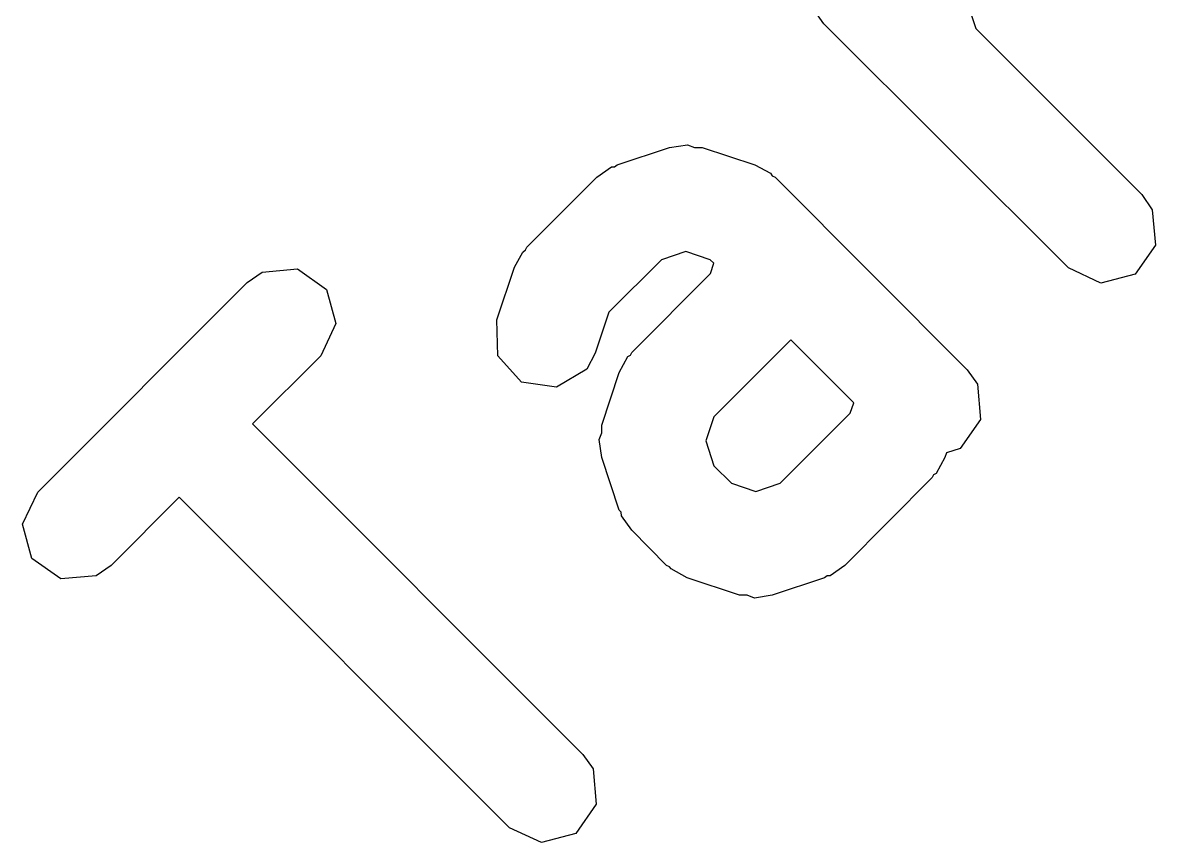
# Model space of a CAD drawing. Extents: x 83.3 to 116.6, y -116.7 to -83.3.
# Drawn here: x 90.398 to 92.036, y -113.894 to -112.709 of the extents above; entities that cross this region are included whole.
import ezdxf

# ---------------------------------------------------------------- set-up
doc = ezdxf.new("R2010")
doc.units = 0
doc.layers.add('BLACK', color=7, linetype='CONTINUOUS')

msp = doc.modelspace()

# ---------------------------------------------------------------- linework, layer by layer
at = {"layer": 'BLACK', "linetype": 'CONTINUOUS'}
for p, q in [((91.7604, -112.671), (91.7762, -112.718)), ((91.5566, -112.711), (91.5417, -112.69)), ((91.9102, -113.064), (91.5566, -112.711)), ((91.7762, -112.718), (92.0162, -112.958)), ((91.2576, -112.915), (91.3334, -112.89)), ((91.3334, -112.89), (91.3592, -112.886)), ((91.3592, -112.886), (91.3696, -112.89)), ((91.3696, -112.89), (91.3808, -112.89)), ((91.3808, -112.89), (91.4566, -112.915)), ((91.2283, -112.933), (91.2497, -112.918)), ((91.2497, -112.918), (91.2541, -112.918)), ((91.2541, -112.918), (91.2576, -112.915)), ((91.4566, -112.915), (91.4795, -112.927)), ((91.4795, -112.927), (91.4818, -112.931)), ((91.1273, -113.034), (91.2283, -112.933)), ((91.4818, -112.931), (91.4859, -112.933)), ((91.4859, -112.933), (91.7637, -113.211)), ((92.0162, -112.958), (92.0312, -112.98)), ((92.0312, -112.98), (92.0356, -113.031)), ((91.1092, -113.063), (91.1216, -113.041)), ((91.1216, -113.041), (91.1254, -113.038)), ((91.1254, -113.038), (91.1273, -113.034)), ((91.3571, -113.04), (91.3219, -113.052)), ((91.3924, -113.052), (91.3571, -113.04)), ((92.0356, -113.031), (92.0062, -113.073)), ((91.3219, -113.052), (91.2459, -113.128)), ((91.3976, -113.057), (91.3924, -113.052)), ((91.3926, -113.072), (91.3976, -113.057)), ((90.7232, -113.085), (90.7446, -113.07)), ((90.7446, -113.07), (90.7957, -113.065)), ((90.7957, -113.065), (90.8377, -113.095)), ((91.0839, -113.139), (91.1092, -113.063)), ((91.2788, -113.186), (91.3926, -113.072)), ((91.9567, -113.086), (91.9102, -113.064)), ((92.0062, -113.073), (91.9567, -113.086)), ((90.4202, -113.388), (90.7232, -113.085)), ((90.8377, -113.095), (90.851, -113.144)), ((91.0853, -113.191), (91.0839, -113.139)), ((91.2459, -113.128), (91.2262, -113.187)), ((90.851, -113.144), (90.8293, -113.191)), ((91.5086, -113.168), (91.3974, -113.279)), ((91.5996, -113.259), (91.5086, -113.168)), ((91.2262, -113.187), (91.2138, -113.21)), ((91.2769, -113.19), (91.2788, -113.186)), ((90.8293, -113.191), (90.7308, -113.289)), ((91.1194, -113.229), (91.0853, -113.191)), ((91.2607, -113.215), (91.2731, -113.192)), ((91.2731, -113.192), (91.2769, -113.19)), ((91.2138, -113.21), (91.1701, -113.236)), ((91.2355, -113.291), (91.2607, -113.215)), ((91.7637, -113.211), (91.7786, -113.232)), ((91.1701, -113.236), (91.1194, -113.229)), ((91.7786, -113.232), (91.7831, -113.283)), ((91.5946, -113.274), (91.5996, -113.259)), ((91.3974, -113.279), (91.3857, -113.314)), ((91.4934, -113.375), (91.5946, -113.274)), ((91.7831, -113.283), (91.7537, -113.325)), ((90.7308, -113.289), (91.2081, -113.767)), ((91.2316, -113.312), (91.2358, -113.302)), ((91.2358, -113.302), (91.2355, -113.291)), ((91.2355, -113.338), (91.2316, -113.312)), ((91.3857, -113.314), (91.3974, -113.35)), ((91.7338, -113.331), (91.7313, -113.338)), ((91.7537, -113.325), (91.7338, -113.331)), ((91.2607, -113.414), (91.2355, -113.338)), ((91.3974, -113.35), (91.4229, -113.375)), ((91.7313, -113.338), (91.7189, -113.361)), ((91.7132, -113.367), (91.5869, -113.494)), ((91.7151, -113.363), (91.7132, -113.367)), ((91.7189, -113.361), (91.7151, -113.363)), ((91.4229, -113.375), (91.4581, -113.387)), ((91.4581, -113.387), (91.4934, -113.375)), ((90.3985, -113.434), (90.4202, -113.388)), ((90.6248, -113.395), (90.5263, -113.494)), ((91.1021, -113.873), (90.6248, -113.395)), ((91.2635, -113.417), (91.2607, -113.414)), ((91.2639, -113.422), (91.2635, -113.417)), ((90.4118, -113.484), (90.3985, -113.434)), ((91.2788, -113.443), (91.2639, -113.422)), ((91.3293, -113.494), (91.2788, -113.443)), ((90.4538, -113.513), (90.4118, -113.484)), ((90.5263, -113.494), (90.5049, -113.509)), ((91.3334, -113.496), (91.3293, -113.494)), ((91.3357, -113.499), (91.3334, -113.496)), ((91.3587, -113.512), (91.3357, -113.499)), ((91.5869, -113.494), (91.5656, -113.509)), ((90.5049, -113.509), (90.4538, -113.513)), ((91.4344, -113.537), (91.3587, -113.512)), ((91.5576, -113.512), (91.4818, -113.537)), ((91.5611, -113.509), (91.5576, -113.512)), ((91.5656, -113.509), (91.5611, -113.509)), ((91.4456, -113.537), (91.4344, -113.537)), ((91.4561, -113.541), (91.4456, -113.537)), ((91.4818, -113.537), (91.4561, -113.541)), ((91.2081, -113.767), (91.2231, -113.788)), ((91.2231, -113.788), (91.2275, -113.839)), ((91.2275, -113.839), (91.1981, -113.881)), ((91.1485, -113.894), (91.1021, -113.873)), ((91.1981, -113.881), (91.1485, -113.894))]:
    msp.add_line(p, q, dxfattribs=at)

doc.saveas('drawing.dxf')
